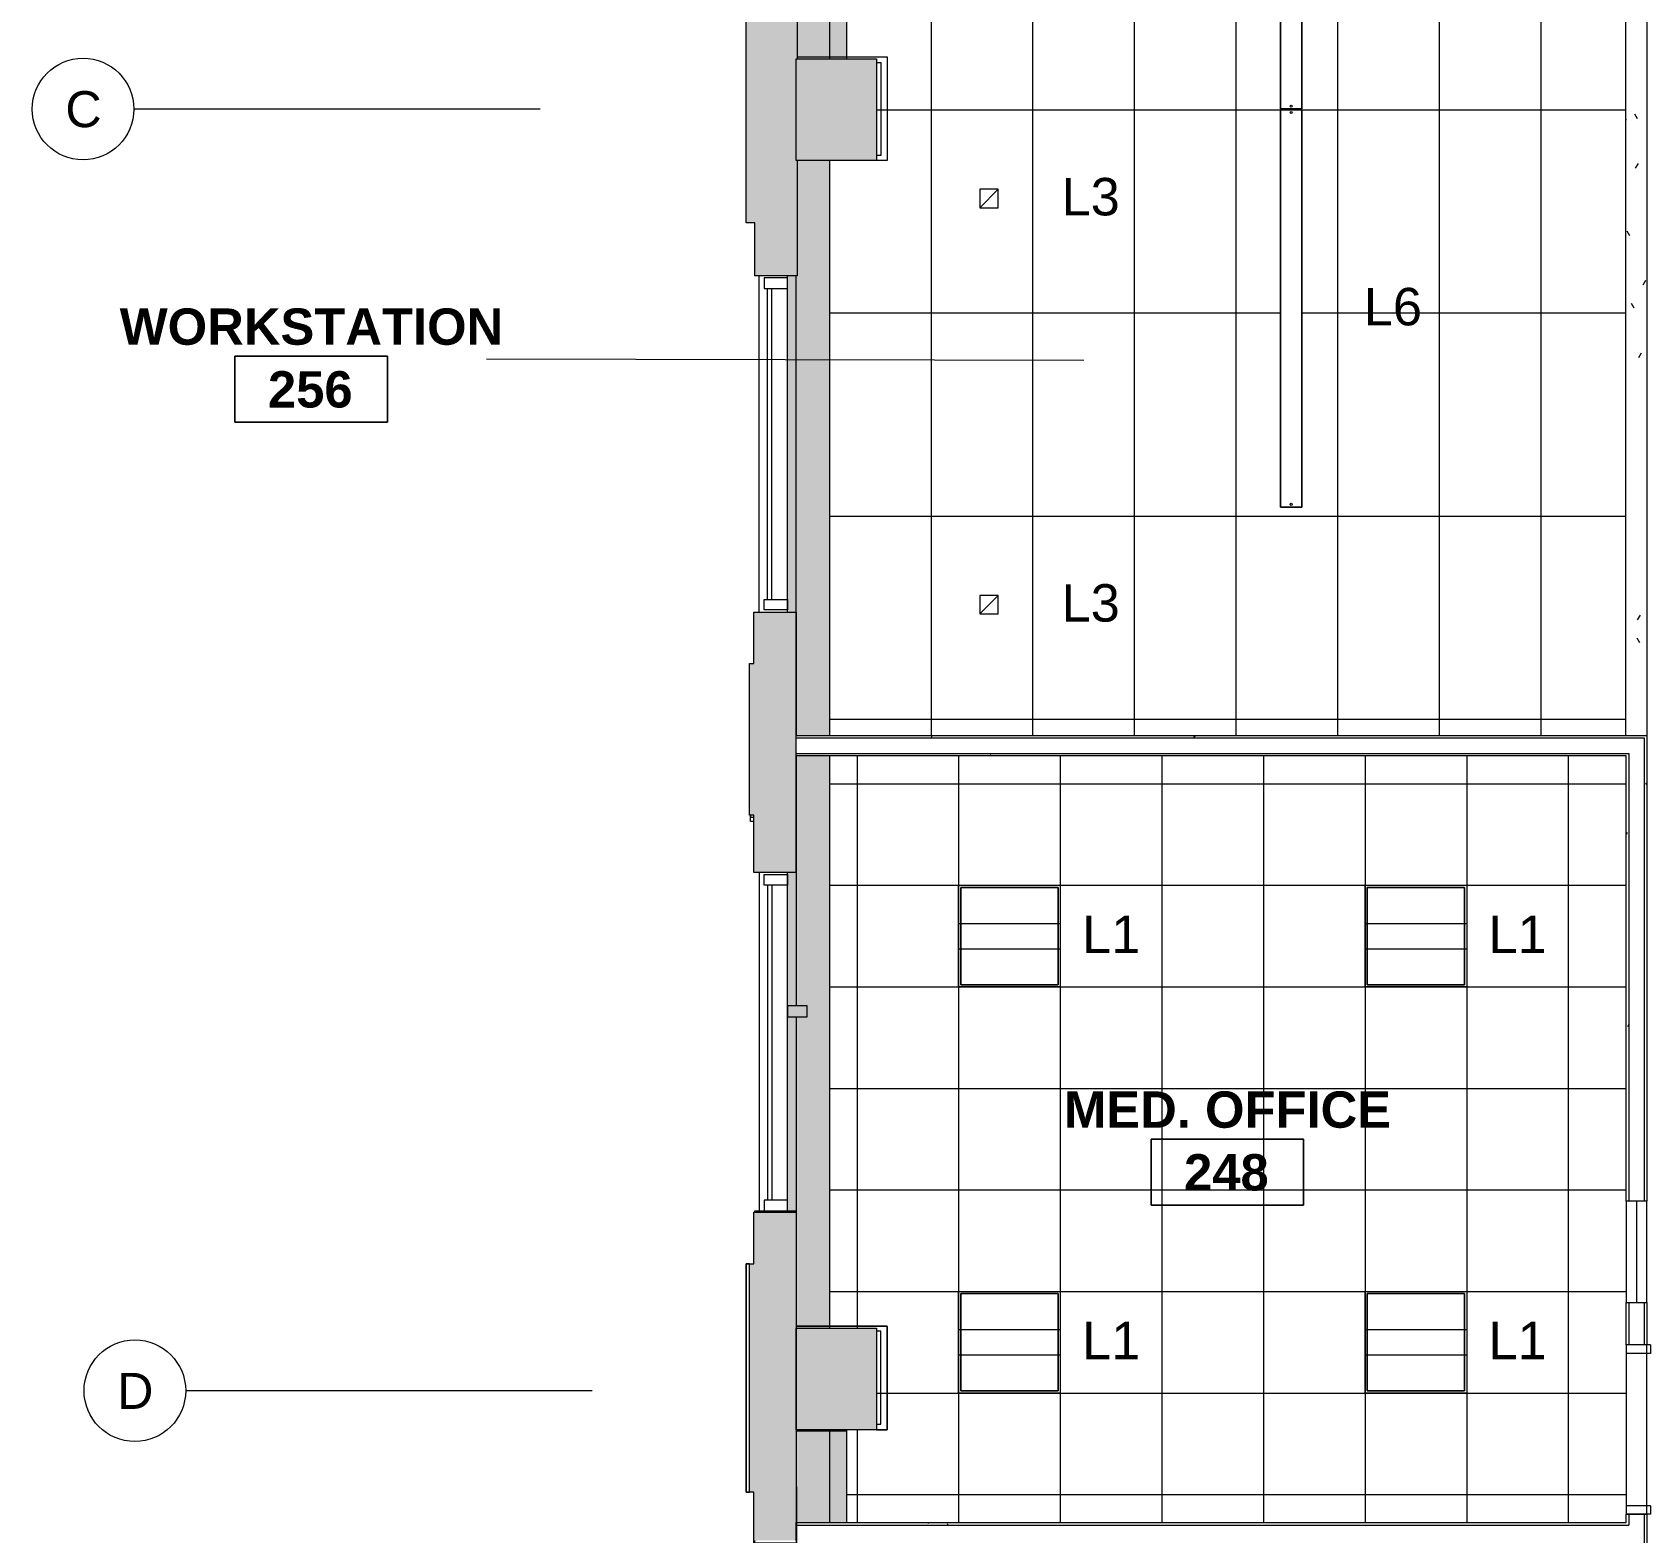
# Model space of a CAD drawing. Header units: inches. Extents: x 389 to 3083, y 11893 to 13691.
# Drawn here: x 389.3 to 770.7, y 12635.6 to 12990.2 of the extents above; entities that cross this region are included whole.
import ezdxf

# ---------------------------------------------------------------- set-up
doc = ezdxf.new("R2010")
doc.units = ezdxf.units.IN
doc.header["$MEASUREMENT"] = 0
for name, color, linetype, lineweight in [('X2$0$A-AREA-IDEN', 2, 'Continuous', 9), ('X2$0$A-CLNG', 13, 'Continuous', 13), ('X2$0$A-CLNG-PATT', 13, 'Continuous', 13), ('X2$0$A-Cols-Extr', 7, 'Continuous', 9), ('X2$0$A-DETL-GENF', 92, 'Continuous', 9), ('X2$0$A-DOOR', 31, 'Continuous', 13), ('X2$0$A-DOOR-FRAM', 31, 'Continuous', 20), ('X2$0$A-GLAZ', 151, 'Continuous', 13), ('X2$0$A-WALL', 113, 'Continuous', 13), ('X2$0$A-Wall-Extr', 7, 'Continuous', 9), ('X2$0$A-WALL-PATT', 111, 'Continuous', 13), ('X2$0$E-ELEC-FIXT', 91, 'Continuous', 9), ('X2$0$E-LITE-EQPM', 33, 'Continuous', 9), ('X2$0$E-LITE-EQPM-IDEN', 33, 'Continuous', 9), ('X2$0$I-WALL', 2, 'Continuous', 9), ('X2$0$Plaza America_Tower 1_2nd Floor -REVIT_dwg', 8, 'Continuous', 9), ('X2$0$S-COLS', 52, 'Continuous', 13), ('X2$0$S-GRID', 1, 'Continuous', 9), ('X2$0$S-GRID-IDEN', 1, 'Continuous', 9)]:
    doc.layers.add(name, color=color, linetype=linetype, lineweight=lineweight)
doc.styles.add('X2$0$Arial_3', font='arial.ttf', dxfattribs={"height": 8.851796})
doc.styles.add('X2$0$Swis721 Lt BT', font='swissl.ttf', dxfattribs={"height": 8.514638})
doc.styles.add('X2$0$Swis721 Lt BT_B', font='', dxfattribs={"height": 8.583975})
doc.styles.get('X2$0$Swis721 Lt BT_B').set_extended_font_data('Swis721 Lt BT', bold=True)
pattern_1 = [(0, (-24941.6016, 0), (30.72, 7.68), [1.267, -21.773, 1.267, -21.773, -122.88]), (0, (-24941.6016, 0), (30.72, 7.68), [-46.08, 1.267, -44.813, 1.267, -21.773, -53.76]), (0, (-24941.6016, 0), (30.72, 7.68), [-115.2, 1.267, -14.093, 1.267, -37.133]), (120, (-24930.0816, 3.84), (-22.011075, 22.7643004), [1.267, -21.773, 1.267, -21.773, -122.88]), (120, (-24930.0816, 3.84), (-22.011075, 22.7643004), [-46.08, 1.267, -44.813, 1.267, -21.773, -53.76]), (120, (-24930.0816, 3.84), (-22.011075, 22.7643004), [-115.2, 1.267, -14.093, 1.267, -37.133]), (240, (-24926.2416, 19.2), (-8.708925, -30.4443004), [1.267, -21.773, 1.267, -21.773, -122.88]), (240, (-24926.2416, 19.2), (-8.708925, -30.4443004), [-46.08, 1.267, -44.813, 1.267, -21.773, -53.76]), (240, (-24926.2416, 19.2), (-8.708925, -30.4443004), [-115.2, 1.267, -14.093, 1.267, -37.133])]
pattern_2 = [(0, (-24941.6016, 0), (15.36, 3.84), [1.267, -10.253, 1.267, -10.253, -61.44]), (0, (-24941.6016, 0), (15.36, 3.84), [-23.04, 1.267, -21.773, 1.267, -10.253, -26.88]), (0, (-24941.6016, 0), (15.36, 3.84), [-57.6, 1.267, -6.413, 1.267, -17.933]), (120, (-24935.8416, 1.92), (-11.00553755, 11.3821502), [1.267, -10.253, 1.267, -10.253, -61.44]), (120, (-24935.8416, 1.92), (-11.00553755, 11.3821502), [-23.04, 1.267, -21.773, 1.267, -10.253, -26.88]), (120, (-24935.8416, 1.92), (-11.00553755, 11.3821502), [-57.6, 1.267, -6.413, 1.267, -17.933]), (240, (-24933.9216, 9.6), (-4.35446245, -15.2221502), [1.267, -10.253, 1.267, -10.253, -61.44]), (240, (-24933.9216, 9.6), (-4.35446245, -15.2221502), [-23.04, 1.267, -21.773, 1.267, -10.253, -26.88]), (240, (-24933.9216, 9.6), (-4.35446245, -15.2221502), [-57.6, 1.267, -6.413, 1.267, -17.933])]

# ---------------------------------------------------------------- blocks, each defined once
blk = doc.blocks.new('X2$0$PS - Duplex - Duplex-4172790-FIRST FLOOR')
at = {"layer": 'X2$0$E-ELEC-FIXT'}
for p, q in [((1.375, 2.25), (-1.375, 2.25)), ((-1.375, 2.25), (-1.375, -2.25)), ((1.375, -2.25), (1.375, 2.25)), ((-1.375, -2.25), (1.375, -2.25))]:
    blk.add_line(p, q, dxfattribs=at)
blk = doc.blocks.new('X2$0$Plaza America_Tower 1_2nd Floor -REVIT_dwg-5250115-FIRST FLOOR')
at = {"layer": 'X2$0$A-Cols-Extr'}
for p, q in [((25511.57, 12984.42), (25532.81, 12984.42)), ((25530.35, 12983.07), (25531.32, 12983.07)), ((25530.35, 12661.26), (25531.32, 12661.26)), ((25530.35, 12659.92), (25532.81, 12659.92))]:
    blk.add_line(p, q, dxfattribs=at)
at = {"layer": 'X2$0$A-Cols-Extr', "flags": 128}
for points in [[(25532.81, 12984.42), (25532.81, 12959.92), (25530.35, 12959.92)], [(25531.32, 12983.07), (25531.32, 12961.07), (25530.35, 12961.07)], [(25532.81, 12659.92), (25532.81, 12684.42), (25511.32, 12684.42), (25511.32, 12659.92)], [(25531.32, 12661.26), (25531.32, 12683.26), (25530.35, 12683.26)]]:
    blk.add_lwpolyline(points, dxfattribs=at)
at = {"layer": 'X2$0$A-GLAZ'}
for p, q in [((25502.57, 12853.17), (25502.57, 12932.67)), ((25511.32, 12853.17), (25511.32, 12932.67)), ((25504.57, 12856.17), (25504.57, 12929.67)), ((25505.57, 12856.17), (25505.57, 12929.67)), ((25509.32, 12853.67), (25509.32, 12856.17)), ((25511.32, 12791.67), (25511.32, 12760.18)), ((25504.57, 12788.67), (25504.57, 12714.17)), ((25505.57, 12788.67), (25505.57, 12714.17)), ((25511.32, 12757.43), (25511.32, 12711.17))]:
    blk.add_line(p, q, dxfattribs=at)
at = {"layer": 'X2$0$A-GLAZ', "flags": 128}
for points in [[(25503.82, 12929.67), (25509.32, 12929.67), (25509.32, 12932.17), (25503.82, 12932.17)], [(25503.82, 12791.17), (25509.32, 12791.17), (25509.32, 12788.67), (25503.82, 12788.67)]]:
    blk.add_lwpolyline(points, close=True, dxfattribs=at)
for points in [[(25503.82, 12853.67), (25503.82, 12856.17), (25509.32, 12856.17), (25509.32, 12853.67), (25503.82, 12853.67), (25503.82, 12856.17)], [(25502.57, 12791.67), (25502.57, 12711.67), (25511.32, 12711.67)], [(25509.32, 12711.67), (25509.32, 12714.17), (25503.82, 12714.17), (25503.82, 12711.67)]]:
    blk.add_lwpolyline(points, dxfattribs=at)
at = {"layer": 'X2$0$A-Wall-Extr'}
for p, q in [((25511.32, 12791.67), (25511.32, 12853.17)), ((25511.32, 12711.17), (25511.32, 12633.17))]:
    blk.add_line(p, q, dxfattribs=at)
at = {"layer": 'X2$0$A-Wall-Extr', "flags": 128}
for points in [[(25511.57, 12984.42), (25532.81, 12984.42), (25532.81, 12959.92), (25530.35, 12959.92)], [(25501.32, 12803.67), (25500.57, 12803.67), (25500.57, 12805.17)], [(25500.57, 12805.17), (25500.57, 12804.67), (25501.32, 12804.67)], [(25501.57, 12711.67), (25511.32, 12711.67), (25511.32, 12684.42), (25532.81, 12684.42), (25532.81, 12659.92), (25530.35, 12659.92)], [(25501.57, 12711.33), (25501.57, 12711.67), (25511.32, 12711.67)], [(25500.32, 12699.17), (25499.57, 12699.17), (25499.57, 12645.17), (25500.32, 12645.17)], [(25500.32, 12645.17), (25499.57, 12645.17), (25499.57, 12699.17), (25500.32, 12699.17)], [(25511.32, 12659.92), (25511.4, 12633.17), (25501.57, 12633.17), (25501.57, 12633.79)]]:
    blk.add_lwpolyline(points, dxfattribs=at)
blk = doc.blocks.new('X2$0$Single Flush - OTJ_SOLIDFLUSH_ALUM-4900275-FIRST FLOOR')
at = {"layer": 'X2$0$A-DOOR-FRAM'}
for p, q in [((-20, 3.3125), (-20, -2.4375)), ((-20, 3.3125), (-18, 3.3125)), ((-18, 3.3125), (-18, -2.4375)), ((18.000004, 3.3125), (18.000004, -2.4375)), ((18.000004, 3.3125), (20.000004, 3.3125)), ((20.000004, 3.3125), (20.000004, -2.4375)), ((-20, -2.4375), (-18, -2.4375)), ((18.000004, -2.4375), (20.000004, -2.4375))]:
    blk.add_line(p, q, dxfattribs=at)
blk = doc.blocks.new('X2$0$Frameless opening with glazing - 24_ x 96_-4900874-FIRST FLOOR')
at = {"layer": 'X2$0$A-GLAZ'}
blk.add_line((-13.5, 0.0625), (10.5, 0.0625), dxfattribs=at)
blk = doc.blocks.new('X2$0$L-Ceiling Light - Linear Box - 2_x2_-4960925-FIRST FLOOR')
at = {"layer": 'X2$0$E-LITE-EQPM'}
for p, q in [((-12, -12), (-12, 12)), ((-12, 12), (12, 12)), ((-12, -12), (-12, 12)), ((-12, 12), (12, 12)), ((-11.5, -11.5), (-11.5, 11.5)), ((-11.5, 11.5), (11.5, 11.5)), ((11.5, 11.5), (-11.5, 11.5)), ((-11.5, 11.5), (-11.5, -11.5)), ((11.5, 11.5), (11.5, -11.5)), ((11.5, -11.5), (11.5, 11.5)), ((12, 12), (12, -12)), ((12, 12), (12, -12)), ((-12, 3), (12, 3)), ((-12, -3), (12, -3)), ((12, -12), (-12, -12)), ((12, -12), (-12, -12)), ((11.5, -11.5), (-11.5, -11.5)), ((-11.5, -11.5), (11.5, -11.5))]:
    blk.add_line(p, q, dxfattribs=at)
blk = doc.blocks.new('X2$0$Concrete-Rectangular-Column - 19 X 24-5195709-FIRST FLOOR')
at = {"layer": 'X2$0$S-COLS'}
blk.add_hatch(color=256, dxfattribs=at).paths.add_polyline_path([(-5.74, -12), (9.5, -12), (9.5, 12), (-9.5, 12), (-9.5, -12)], flags=0)
for p, q in [((-9.5, 12), (9.5, 12)), ((-9.5, -12), (-9.5, 12)), ((9.5, 12), (9.5, -12)), ((9.5, -12), (-9.5, -12))]:
    blk.add_line(p, q, dxfattribs=at)
blk = doc.blocks.new('X2$0$Lighting-Pendant-Axis-Beam6-Flush-Direct-Acrylic - Lighting-Pendant-Axis-Beam6-Flush-Direct-Acrylic  8_ LENGTH-5206772-FIRST FLOOR')
at = {"layer": 'X2$0$A-DETL-GENF'}
for p, q in [((46.9375, 2.515625), (-46.9375, 2.515625)), ((-46.9375, 2.515625), (-46.9375, -2.515625)), ((-46.9375, 2.515625), (46.9375, 2.515625)), ((-46.9375, -2.515625), (-46.9375, 2.515625)), ((46.9375, -2.515625), (46.9375, 2.515625)), ((46.9375, 2.515625), (46.9375, -2.515625)), ((-46.9375, -2.515625), (46.9375, -2.515625)), ((46.9375, -2.515625), (-46.9375, -2.515625))]:
    blk.add_line(p, q, dxfattribs=at)
for centre in [(-46.3125, 0), (46.3125, 0)]:
    blk.add_circle(centre, 0.25, dxfattribs=at)
blk = doc.blocks.new('X2$0$L-Recessed Square Downlight - 4_-4552743-FIRST FLOOR')
at = {"layer": 'X2$0$E-LITE-EQPM'}
for p, q in [((-2.1875, -2.1875), (-2.1875, 2.1875)), ((-2.1875, 2.1875), (2.1875, 2.1875)), ((-2.1875, 2.1875), (2.1875, -2.1875)), ((2.1875, 2.1875), (2.1875, -2.1875)), ((2.1875, -2.1875), (-2.1875, -2.1875))]:
    blk.add_line(p, q, dxfattribs=at)
blk = doc.blocks.new('X2$0$Grid - Grid Head - Circle-50561-FIRST FLOOR')
at = {"layer": 'X2$0$S-GRID-IDEN'}
blk.add_circle((0, 0), 0.125, dxfattribs=at)
blk = doc.blocks.new('X2$0$Room Tag - Room Name and Number-3379422-FIRST FLOOR')
at = {"layer": 'X2$0$A-AREA-IDEN'}
for p, q in [((-0.1881, -0.1636), (-0.1881, -0.0018)), ((-0.1881, -0.0018), (0.1869, -0.0018)), ((0.1869, -0.0018), (-0.1881, -0.0018)), ((-0.1881, -0.0018), (-0.1881, -0.1636)), ((0.1869, -0.0018), (0.1869, -0.1636)), ((0.1869, -0.1636), (0.1869, -0.0018)), ((0.1869, -0.1636), (-0.1881, -0.1636)), ((-0.1881, -0.1636), (0.1869, -0.1636))]:
    blk.add_line(p, q, dxfattribs=at)

msp = doc.modelspace()

# ---------------------------------------------------------------- hatches: boundary and pattern name
at = {"layer": 'X2$0$A-CLNG-PATT'}
h = msp.add_hatch(dxfattribs=at)
h.set_pattern_fill('FP2_63', color=256, style=0, pattern_type=2)
h.set_pattern_definition(pattern_2)
h.paths.add_polyline_path([(574.63, 12516.67), (577.72, 12516.67), (577.72, 12633.17), (567.72, 12633.17), (567.72, 12552.83), (569.72, 12552.83), (569.72, 12516.67), (573.72, 12516.67)], flags=0)
h.paths.add_polyline_path([(576.1, 12638.04), (577.72, 12638.04), (577.72, 12659.67), (569.72, 12659.67), (569.72, 12638.04), (571.19, 12638.04)], flags=0)
h.paths.add_polyline_path([(577.72, 12683.92), (577.72, 12819.17), (569.72, 12819.17), (569.72, 12791.67), (567.72, 12791.67), (567.72, 12711.33), (569.72, 12711.33), (569.75, 12683.92)], flags=0)
h.paths.add_polyline_path([(569.72, 12824.04), (577.72, 12824.04), (577.72, 12959.92), (569.97, 12959.92), (569.97, 12932.67), (567.72, 12932.67), (567.72, 12853.17), (569.72, 12853.17), (569.72, 12841.01)], flags=0)
h.paths.add_polyline_path([(570.06, 12983.92), (577.72, 12983.92), (577.72, 13090.98), (569.72, 13090.98), (569.72, 13090.17), (567.72, 13090.17), (567.72, 13011.17), (569.97, 13011.17), (569.97, 12983.92)], flags=0)
h.paths.add_polyline_path([(2950.45, 12992.42), (2950.45, 13011.17), (2952.7, 13011.17), (2952.7, 13091.67), (2950.72, 13091.67), (2950.72, 13151.67), (2952.7, 13151.67), (2952.7, 13232.1), (2950.7, 13232.1), (2950.69, 13232.17), (2950.45, 13232.17), (2950.45, 13278.35), (2946.22, 13278.35), (2946.22, 13096.69), (2950.62, 13096.69), (2950.62, 13091.81), (2946.22, 13091.81), (2946.22, 13091.42), (2942.7, 13091.42), (2942.7, 12992.42)], flags=0)
h.paths.add_polyline_path([(569.72, 13095.86), (577.72, 13095.86), (577.72, 13257.86), (569.72, 13257.86), (569.71, 13231.92), (567.71, 13231.92), (567.71, 13151.67), (569.72, 13151.67), (569.72, 13103.67)], flags=0)
h.paths.add_polyline_path([(574.96, 13262.73), (577.72, 13262.73), (577.72, 13278.92), (569.72, 13278.92), (569.72, 13262.73)], flags=0)
h.paths.add_polyline_path([(570.4, 13312.42), (577.72, 13312.42), (577.72, 13497.18), (570.06, 13497.18), (570.06, 13489.91), (567.72, 13489.91), (567.72, 13349.17), (569.72, 13349.17), (569.72, 13312.42)], flags=0)
h.paths.add_polyline_path([(2949.7, 13312.42), (2950.45, 13312.42), (2950.45, 13324.8), (2942.45, 13324.8), (2942.45, 13312.42), (2946.22, 13312.42)], flags=0)
h.paths.add_polyline_path([(2942.45, 13329.68), (2950.45, 13329.68), (2950.45, 13349.17), (2952.7, 13349.17), (2952.7, 13493.82), (2950.71, 13493.82), (2950.71, 13501.82), (2942.45, 13501.82), (2942.45, 13337.17)], flags=0)
h.paths.add_polyline_path([(2110.87, 13520.67), (2110.87, 13529.17), (2090.21, 13529.17), (2090.21, 13531.16), (2009.71, 13531.16), (2009.71, 13528.91), (2001.39, 13528.91), (2001.39, 13520.67), (2090.96, 13520.67)], flags=0)
h.paths.add_polyline_path([(1996.52, 13520.67), (1996.52, 13528.91), (1990.87, 13528.91), (1990.87, 13520.67)], flags=0)
h.paths.add_polyline_path([(2130.87, 13521.17), (2248.24, 13521.17), (2248.24, 13531.12), (2150.21, 13531.12), (2150.21, 13529.17), (2129.87, 13529.17), (2129.87, 13521.17)], flags=0)
h.paths.add_polyline_path([(2921.48, 13521.17), (2921.48, 13529.17), (2915.46, 13529.17), (2915.46, 13531.16), (2770.71, 13531.16), (2770.71, 13529.17), (2710.71, 13529.17), (2710.71, 13531.16), (2627.82, 13531.16), (2627.82, 13529.17), (2609.87, 13529.17), (2609.87, 13521.17), (2727.99, 13521.17), (2727.99, 13529.16), (2732.87, 13529.16), (2732.87, 13521.17), (2786.25, 13521.17)], flags=0)
h.paths.add_polyline_path([(2373.88, 13521.17), (2385.38, 13521.17), (2385.38, 13529.16), (2373.88, 13529.16)], flags=0)
h.paths.add_polyline_path([(2264.78, 13521.17), (2349.38, 13521.17), (2349.38, 13529.16), (2330.21, 13529.17), (2330.21, 13531.12), (2253.11, 13531.12), (2253.11, 13521.17)], flags=0)
h.paths.add_polyline_path([(2390.26, 13521.17), (2537.77, 13521.17), (2537.77, 13530.55), (2542.64, 13530.55), (2542.64, 13521.17), (2590.87, 13521.17), (2590.87, 13529.16), (2570.21, 13529.17), (2570.21, 13531.16), (2390.26, 13531.16), (2390.26, 13521.84)], flags=0)
h.paths.add_polyline_path([(1580.46, 13521.17), (1580.46, 13529.16), (1510.71, 13529.17), (1510.71, 13531.16), (1430.22, 13531.16), (1430.22, 13529.17), (1410.04, 13529.17), (1410.04, 13521.17), (1570.86, 13521.17)], flags=0)
h.paths.add_polyline_path([(1370.22, 13521.17), (1386.79, 13521.17), (1386.79, 13529.16), (1370.22, 13529.17), (1370.22, 13531.16), (1190.22, 13531.16), (1190.22, 13529.17), (1170.04, 13529.17), (1170.04, 13521.17), (1221.85, 13521.17)], flags=0)
h.paths.add_polyline_path([(700.38, 13521.17), (750.72, 13521.17), (750.72, 13531.17), (605.97, 13531.17), (605.97, 13529.17), (598.68, 13529.17), (598.68, 13521.17)], flags=0)
h.paths.add_polyline_path([(755.59, 13521.17), (910.7, 13521.17), (910.7, 13529.17), (890.22, 13529.17), (890.22, 13531.16), (810.72, 13531.16), (810.72, 13529.17), (755.59, 13529.17), (755.59, 13528.92)], flags=0)
h.paths.add_polyline_path([(929.7, 13521.17), (1048.53, 13521.17), (1048.53, 13531.16), (950.22, 13531.16), (950.22, 13529.17), (929.7, 13529.17), (929.7, 13528.94)], flags=0)
h.paths.add_polyline_path([(1053.41, 13521.17), (1151.04, 13521.17), (1151.04, 13529.17), (1130.22, 13529.17), (1130.22, 13531.16), (1053.41, 13531.16), (1053.41, 13526.1)], flags=0)
h.paths.add_polyline_path([(605.97, 13529.17), (605.97, 13529.17), (700.38, 13529.17)], flags=0)
h = msp.add_hatch(dxfattribs=at)
h.set_pattern_fill('FP2_63', color=256, style=0, pattern_type=2)
h.set_pattern_definition(pattern_2)
h.paths.add_polyline_path([(573.72, 12512.67), (581.72, 12512.67), (581.72, 12633.17), (577.72, 12633.17), (577.72, 12516.67), (569.72, 12516.67), (569.72, 12512.67)], flags=0)
h.paths.add_polyline_path([(577.72, 12638.04), (581.72, 12638.04), (581.72, 12659.67), (577.72, 12659.67)], flags=0)
h.paths.add_polyline_path([(581.72, 12983.92), (581.72, 13090.98), (577.72, 13090.98), (577.72, 12983.92)], flags=0)
h.paths.add_polyline_path([(2938.7, 12992.42), (2942.7, 12992.42), (2942.7, 13091.42), (2938.7, 13091.42), (2938.7, 13030.43)], flags=0)
h.paths.add_polyline_path([(577.72, 13095.86), (581.72, 13095.86), (581.72, 13257.86), (577.72, 13257.86), (577.72, 13148.41)], flags=0)
h.paths.add_polyline_path([(581.72, 13262.73), (581.72, 13278.92), (577.72, 13278.92), (577.72, 13262.73), (581.5, 13262.73)], flags=0)
h.paths.add_polyline_path([(581.72, 13312.42), (581.72, 13497.18), (577.72, 13497.18), (577.72, 13312.42)], flags=0)
h.paths.add_polyline_path([(2942.45, 13312.42), (2942.45, 13324.8), (2938.45, 13324.8), (2938.45, 13312.42)], flags=0)
h.paths.add_polyline_path([(2938.82, 13329.68), (2942.45, 13329.68), (2942.45, 13501.82), (2938.45, 13501.82), (2938.45, 13329.68)], flags=0)
h.paths.add_polyline_path([(2090.96, 13517.17), (2110.87, 13517.17), (2110.87, 13520.67), (2001.39, 13520.67), (2001.39, 13517.17), (2090.21, 13517.17)], flags=0)
h.paths.add_polyline_path([(2537.77, 13517.17), (2537.77, 13521.17), (2390.26, 13521.17), (2390.26, 13517.17), (2438.6, 13517.17)], flags=0)
h.paths.add_polyline_path([(2130.87, 13517.17), (2248.24, 13517.17), (2248.24, 13521.17), (2129.87, 13521.17), (2129.87, 13517.17)], flags=0)
h.paths.add_polyline_path([(2732.87, 13517.17), (2921.48, 13517.17), (2921.48, 13521.17), (2732.87, 13521.17), (2732.87, 13518.75)], flags=0)
h.paths.add_polyline_path([(2573.52, 13517.17), (2590.87, 13517.17), (2590.87, 13521.17), (2542.64, 13521.17), (2542.64, 13517.17), (2570.21, 13517.17)], flags=0)
h.paths.add_polyline_path([(1990.87, 13517.17), (1996.52, 13517.17), (1996.52, 13520.67), (1990.87, 13520.67), (1990.87, 13528.91), (1986.87, 13528.91), (1986.87, 13517.17)], flags=0)
h.paths.add_polyline_path([(2253.11, 13517.17), (2349.38, 13517.17), (2349.38, 13521.17), (2253.11, 13521.17), (2253.11, 13519.41)], flags=0)
h.paths.add_polyline_path([(2609.87, 13517.17), (2727.99, 13517.17), (2727.99, 13521.17), (2609.87, 13521.17)], flags=0)
h.paths.add_polyline_path([(2385.38, 13517.17), (2385.38, 13521.17), (2373.88, 13521.17), (2373.88, 13517.17)], flags=0)
h.paths.add_polyline_path([(1386.79, 13517.17), (1386.79, 13521.17), (1170.04, 13521.17), (1170.04, 13517.17), (1370.22, 13517.17)], flags=0)
h.paths.add_polyline_path([(1580.46, 13517.17), (1580.46, 13521.17), (1410.04, 13521.17), (1410.04, 13517.17), (1510.71, 13517.17)], flags=0)
h.paths.add_polyline_path([(750.72, 13517.17), (750.72, 13521.17), (598.68, 13521.17), (598.68, 13517.17), (700.38, 13517.17)], flags=0)
h.paths.add_polyline_path([(755.59, 13517.17), (910.7, 13517.17), (910.7, 13521.17), (755.59, 13521.17), (755.59, 13519.16)], flags=0)
h.paths.add_polyline_path([(1048.53, 13517.17), (1048.53, 13521.17), (929.7, 13521.17), (929.7, 13517.17), (1048.03, 13517.17)], flags=0)
h.paths.add_polyline_path([(1130.22, 13517.17), (1151.04, 13517.17), (1151.04, 13521.17), (1053.41, 13521.17), (1053.41, 13517.17)], flags=0)
at = {"layer": 'X2$0$A-WALL-PATT'}
for points in [[(569.72, 12945.17), (569.97, 12945.17), (569.97, 12959.92), (569.75, 12959.92), (569.75, 12983.92), (569.97, 12983.92), (569.97, 12999.17), (557.97, 12999.17), (557.97, 12945.17), (559.97, 12945.17)], [(569.72, 12932.67), (569.97, 12932.67), (569.97, 12945.17), (559.97, 12945.17), (559.97, 12932.67), (567.72, 12932.67)], [(559.72, 12841.01), (569.72, 12841.01), (569.72, 12853.17), (559.72, 12853.17)], [(569.72, 12805.17), (569.72, 12841.01), (558.72, 12841.01), (558.72, 12805.17), (566.12, 12805.17)], [(569.72, 12791.67), (569.72, 12805.17), (559.72, 12805.17), (559.72, 12791.67), (567.72, 12791.67)], [(559.72, 12699.17), (569.72, 12699.17), (569.72, 12711.33), (559.72, 12711.33)], [(569.72, 12645.17), (569.72, 12699.17), (558.72, 12699.17), (558.72, 12645.17), (559.72, 12645.17)], [(569.72, 12633.79), (569.72, 12645.17), (559.72, 12645.17), (559.72, 12633.79)]]:
    msp.add_hatch(color=256, dxfattribs=at).paths.add_polyline_path(points, flags=0)
h = msp.add_hatch(dxfattribs=at)
h.set_pattern_fill('FP2_1', color=256, style=0, pattern_type=2)
h.set_pattern_definition(pattern_1)
h.paths.add_polyline_path([(770.66, 12823.42), (770.66, 12824.04), (569.72, 12824.04), (569.72, 12823.42), (770.18, 12823.42)], flags=0)
h = msp.add_hatch(dxfattribs=at)
h.set_pattern_fill('FP2_1', color=256, style=0, pattern_type=2)
h.set_pattern_definition(pattern_1)
h.paths.add_polyline_path([(770.66, 12403.92), (770.66, 12404.54), (770.03, 12404.54), (770.03, 12403.92)], flags=0)
h.paths.add_polyline_path([(770.03, 12408.17), (770.66, 12408.17), (770.66, 12443.73), (770.03, 12443.73), (770.03, 12408.25)], flags=0)
h.paths.add_polyline_path([(770.03, 12447.36), (770.66, 12447.36), (770.66, 12553.11), (770.03, 12553.11), (770.03, 12447.98)], flags=0)
h.paths.add_polyline_path([(770.03, 12577.11), (770.66, 12577.11), (770.66, 12587.11), (770.03, 12587.11)], flags=0)
h.paths.add_polyline_path([(770.66, 12627.11), (770.66, 12639.98), (770.03, 12639.98), (770.03, 12627.11)], flags=0)
h.paths.add_polyline_path([(770.66, 12679.98), (770.66, 12689.98), (770.03, 12689.98), (770.03, 12679.98)], flags=0)
h.paths.add_polyline_path([(770.03, 12713.98), (770.66, 12713.98), (770.66, 12823.42), (770.03, 12823.42), (770.03, 12794.48)], flags=0)
h = msp.add_hatch(dxfattribs=at)
h.set_pattern_fill('FP2_1', color=256, style=0, pattern_type=2)
h.set_pattern_definition(pattern_1)
h.paths.add_polyline_path([(588.75, 12819.17), (766.41, 12819.17), (766.41, 12819.79), (569.72, 12819.79), (569.72, 12819.17), (577.72, 12819.17)], flags=0)
h = msp.add_hatch(dxfattribs=at)
h.set_pattern_fill('FP2_1', color=256, style=0, pattern_type=2)
h.set_pattern_definition(pattern_1)
h.paths.add_polyline_path([(765.78, 12408.17), (766.41, 12408.18), (766.41, 12553.11), (765.78, 12553.11), (765.78, 12408.79)], flags=0)
h.paths.add_polyline_path([(766.41, 12577.11), (766.41, 12587.11), (765.78, 12587.11), (765.78, 12577.11)], flags=0)
h.paths.add_polyline_path([(766.41, 12627.11), (766.41, 12633.79), (765.78, 12633.79), (765.78, 12627.11)], flags=0)
h.paths.add_polyline_path([(766.41, 12637.42), (766.41, 12639.98), (765.78, 12639.98), (765.78, 12637.42)], flags=0)
h.paths.add_polyline_path([(766.41, 12679.98), (766.41, 12689.98), (765.78, 12689.98), (765.78, 12679.98)], flags=0)
h.paths.add_polyline_path([(766.41, 12713.98), (766.41, 12819.17), (765.78, 12819.17), (765.78, 12713.98)], flags=0)
h = msp.add_hatch(dxfattribs=at)
h.set_pattern_fill('FP2_1', color=256, style=0, pattern_type=2)
h.set_pattern_definition(pattern_1)
h.paths.add_polyline_path([(576.05, 12637.42), (765.78, 12637.42), (765.78, 12638.04), (569.72, 12638.04), (569.72, 12637.42), (571, 12637.42)], flags=0)

# ---------------------------------------------------------------- linework, layer by layer
at = {"layer": 'X2$0$A-AREA-IDEN'}
msp.add_line((637.7, 12912.65), (496.57, 12912.93), dxfattribs=at)
at = {"layer": 'X2$0$A-CLNG'}
for p, q in [((577.72, 12983.92), (577.72, 13090.98)), ((581.72, 12983.92), (581.72, 13090.98)), ((765.66, 13090.98), (765.66, 12824.04)), ((770.66, 13090.98), (770.66, 12824.04)), ((577.72, 12824.04), (577.72, 12959.92)), ((567.72, 12853.17), (567.72, 12932.67)), ((577.72, 12683.92), (577.72, 12819.17)), ((567.72, 12711.33), (567.72, 12791.67)), ((569.72, 12659.67), (581.72, 12659.67)), ((577.72, 12638.04), (577.72, 12659.67)), ((581.72, 12638.04), (581.72, 12659.92))]:
    msp.add_line(p, q, dxfattribs=at)
at = {"layer": 'X2$0$A-CLNG-PATT'}
for p, q in [((601.69, 12824.04), (601.69, 13090.98)), ((625.69, 12824.04), (625.69, 13090.98)), ((649.69, 12824.04), (649.69, 13090.98)), ((673.69, 12824.04), (673.69, 13090.98)), ((697.69, 12824.04), (697.69, 13090.98)), ((721.69, 12824.04), (721.69, 13090.98)), ((745.69, 12824.04), (745.69, 13090.98)), ((588.75, 12971.88), (684.15, 12971.88)), ((689.18, 12971.88), (765.66, 12971.88)), ((765.79, 12969.66), (765.66, 12969.43)), ((768.48, 12969.74), (767.85, 12970.84)), ((765.67, 12959.25), (765.66, 12959.27)), ((768.6, 12959.17), (767.96, 12958.07)), ((766.7, 12942.11), (766.07, 12943.21)), ((770.38, 12931.53), (769.75, 12930.44)), ((577.72, 12923.88), (684.15, 12923.88)), ((689.18, 12923.88), (765.66, 12923.88)), ((767.73, 12924.97), (767.09, 12926.07)), ((769.35, 12914.39), (768.72, 12913.29)), ((577.72, 12875.88), (765.66, 12875.88)), ((769.08, 12852.47), (768.44, 12851.38)), ((769.03, 12845.91), (768.4, 12847.01)), ((577.72, 12827.88), (765.66, 12827.88)), ((584.13, 12819.17), (584.13, 12683.92)), ((608.13, 12819.17), (608.13, 12638.04)), ((632.13, 12819.17), (632.13, 12638.04)), ((656.13, 12819.17), (656.13, 12638.04)), ((680.13, 12819.17), (680.13, 12638.04)), ((704.13, 12819.17), (704.13, 12638.04)), ((728.13, 12819.17), (728.13, 12638.04)), ((752.13, 12819.17), (752.13, 12638.04)), ((577.72, 12812.61), (765.78, 12812.61)), ((577.72, 12788.61), (765.78, 12788.61)), ((577.72, 12764.61), (765.78, 12764.61)), ((577.72, 12740.61), (765.78, 12740.61)), ((577.72, 12716.61), (765.78, 12716.61)), ((577.72, 12692.61), (765.78, 12692.61)), ((588.75, 12668.61), (765.78, 12668.61)), ((584.13, 12659.92), (584.13, 12638.04)), ((581.72, 12644.61), (765.78, 12644.61))]:
    msp.add_line(p, q, dxfattribs=at)
at = {"layer": 'X2$0$A-WALL'}
for p, q in [((569.97, 13011.17), (569.97, 12983.92)), ((557.97, 12945.17), (557.97, 12999.17)), ((569.97, 12959.92), (569.97, 12932.67)), ((559.97, 12945.17), (557.97, 12945.17)), ((559.97, 12932.67), (559.97, 12945.17)), ((569.97, 12932.67), (559.97, 12932.67)), ((559.72, 12841.01), (559.72, 12853.17)), ((559.72, 12853.17), (569.72, 12853.17)), ((569.72, 12853.17), (569.72, 12824.04)), ((558.72, 12805.17), (558.72, 12841.01)), ((558.72, 12841.01), (559.72, 12841.01)), ((569.72, 12819.17), (569.72, 12824.04)), ((569.72, 12823.42), (770.03, 12823.42)), ((770.03, 12823.42), (770.03, 12713.98)), ((569.72, 12819.79), (766.41, 12819.79)), ((569.72, 12819.17), (569.72, 12791.67)), ((766.41, 12819.79), (766.41, 12713.98)), ((559.72, 12805.17), (558.72, 12805.17)), ((559.72, 12791.67), (559.72, 12805.17)), ((569.72, 12791.67), (559.72, 12791.67)), ((559.72, 12699.17), (559.72, 12711.33)), ((559.72, 12711.33), (569.72, 12711.33)), ((569.72, 12711.33), (569.72, 12638.04)), ((558.72, 12645.17), (558.72, 12699.17)), ((558.72, 12699.17), (559.72, 12699.17)), ((766.41, 12689.98), (766.41, 12679.98)), ((770.03, 12689.98), (770.03, 12679.98)), ((559.72, 12645.17), (558.72, 12645.17)), ((559.72, 12633.17), (559.72, 12645.17)), ((569.72, 12633.79), (569.72, 12638.04)), ((766.41, 12639.98), (766.41, 12637.42)), ((770.03, 12639.98), (770.03, 12627.11)), ((569.72, 12637.42), (766.41, 12637.42))]:
    msp.add_line(p, q, dxfattribs=at)
at = {"layer": 'X2$0$I-WALL'}
for p, q in [((569.72, 12824.04), (770.66, 12824.04)), ((770.66, 12824.04), (770.66, 12713.98)), ((765.78, 12819.17), (569.72, 12819.17)), ((765.78, 12713.98), (765.78, 12819.17)), ((770.66, 12713.98), (765.78, 12713.98)), ((765.78, 12713.98), (765.78, 12689.98)), ((770.66, 12689.98), (770.66, 12713.98)), ((765.78, 12679.98), (765.78, 12689.98)), ((765.78, 12689.98), (770.66, 12689.98)), ((770.66, 12689.98), (770.66, 12679.98)), ((770.66, 12679.98), (765.78, 12679.98)), ((765.78, 12679.98), (765.78, 12639.98)), ((770.66, 12639.98), (770.66, 12679.98)), ((569.72, 12638.04), (765.78, 12638.04)), ((765.78, 12638.04), (765.78, 12639.98)), ((765.78, 12639.98), (770.66, 12639.98)), ((770.66, 12639.98), (770.66, 12627.11))]:
    msp.add_line(p, q, dxfattribs=at)
at = {"layer": 'X2$0$S-GRID'}
for p, q in [((509.31, 12972.05), (413.31, 12972.05)), ((521.54, 12669.16), (425.54, 12669.16))]:
    msp.add_line(p, q, dxfattribs=at)

# ---------------------------------------------------------------- block references
at = {"layer": 'X2$0$A-AREA-IDEN', "xscale": 95.99999999999994, "yscale": 95.99999999999994, "zscale": 95.99999999999994}
for p in [(455.25, 12913.79), (671.64, 12728.76)]:
    msp.add_blockref('X2$0$Room Tag - Room Name and Number-3379422-FIRST FLOOR', p, dxfattribs=at)
at = {"layer": 'X2$0$A-DOOR', "rotation": 269.9999999999999}
msp.add_blockref('X2$0$Single Flush - OTJ_SOLIDFLUSH_ALUM-4900275-FIRST FLOOR', (768.22, 12659.98), dxfattribs=at)
at = {"layer": 'X2$0$A-GLAZ', "rotation": 269.9999999999999}
msp.add_blockref('X2$0$Frameless opening with glazing - 24_ x 96_-4900874-FIRST FLOOR', (768.22, 12700.48), dxfattribs=at)
at = {"layer": 'X2$0$E-ELEC-FIXT', "extrusion": (0, 0, -1), "rotation": 90.26671950689473}
msp.add_blockref('X2$0$PS - Duplex - Duplex-4172790-FIRST FLOOR', (-570, 12758.81), dxfattribs=at)
at = {"layer": 'X2$0$E-LITE-EQPM', "rotation": 269.9999999999766}
for p in [(686.67, 13019.04), (686.67, 12924.94)]:
    msp.add_blockref('X2$0$Lighting-Pendant-Axis-Beam6-Flush-Direct-Acrylic - Lighting-Pendant-Axis-Beam6-Flush-Direct-Acrylic  8_ LENGTH-5206772-FIRST FLOOR', p, dxfattribs=at)
at = {"layer": 'X2$0$E-LITE-EQPM', "extrusion": (0, 0, -1), "rotation": 180}
for p in [(-615.29, 12950.92), (-615.29, 12854.92)]:
    msp.add_blockref('X2$0$L-Recessed Square Downlight - 4_-4552743-FIRST FLOOR', p, dxfattribs=at)
at = {"layer": 'X2$0$E-LITE-EQPM'}
for p in [(620.13, 12776.61), (716.13, 12776.61), (620.13, 12680.61), (716.13, 12680.61)]:
    msp.add_blockref('X2$0$L-Ceiling Light - Linear Box - 2_x2_-4960925-FIRST FLOOR', p, dxfattribs=at)
at = {"layer": 'X2$0$Plaza America_Tower 1_2nd Floor -REVIT_dwg'}
msp.add_blockref('X2$0$Plaza America_Tower 1_2nd Floor -REVIT_dwg-5250115-FIRST FLOOR', (-24941.6, 0), dxfattribs=at)
at = {"layer": 'X2$0$S-COLS'}
for p in [(579.25, 12971.92), (579.25, 12671.92)]:
    msp.add_blockref('X2$0$Concrete-Rectangular-Column - 19 X 24-5195709-FIRST FLOOR', p, dxfattribs=at)
at = {"layer": 'X2$0$S-GRID-IDEN', "xscale": 95.99999999999994, "yscale": 95.99999999999994, "zscale": 95.99999999999994, "rotation": 89.99999999999982}
for p in [(401.31, 12972.05), (413.54, 12669.16)]:
    msp.add_blockref('X2$0$Grid - Grid Head - Circle-50561-FIRST FLOOR', p, dxfattribs=at)

# ---------------------------------------------------------------- texts
at = {"layer": 'X2$0$A-AREA-IDEN', "char_height": 8.584, "attachment_point": 2, "line_spacing_factor": 0.998538, "style": 'X2$0$Swis721 Lt BT_B'}
for s, insert, width in [('WORKSTATION', (455.26, 12924.93), 99.144), ('256', (454.98, 12910.1), 23.004), ('MED. OFFICE', (671.65, 12739.9), 87.804), ('248', (671.37, 12725.07), 23.004)]:
    msp.add_mtext(s, dxfattribs=dict(at, insert=insert, width=width))
at = {"layer": 'X2$0$E-LITE-EQPM-IDEN', "char_height": 8.852, "width": 16.416, "attachment_point": 2, "line_spacing_factor": 0.938532, "style": 'X2$0$Arial_3'}
for s, insert in [('L3', (639.32, 12955.77)), ('L6', (710.7, 12929.79)), ('L3', (639.32, 12859.77)), ('L1', (644.16, 12781.46)), ('L1', (740.16, 12781.46)), ('L1', (644.16, 12685.46)), ('L1', (740.16, 12685.46))]:
    msp.add_mtext(s, dxfattribs=dict(at, insert=insert))

# ---------------------------------------------------------------- next in the draw order: texts
at = {"layer": 'X2$0$S-GRID-IDEN', "char_height": 8.51, "width": 9.936, "attachment_point": 2, "line_spacing_factor": 1.00667, "style": 'X2$0$Swis721 Lt BT', "bg_fill": 3, "box_fill_scale": 1.25, "bg_fill_color": 0, "bg_fill_transparency": 0}
for s, insert in [('C', (401.41, 12976.28)), ('D', (413.63, 12673.38))]:
    msp.add_mtext(s, dxfattribs=dict(at, insert=insert))

doc.saveas('drawing.dxf')
